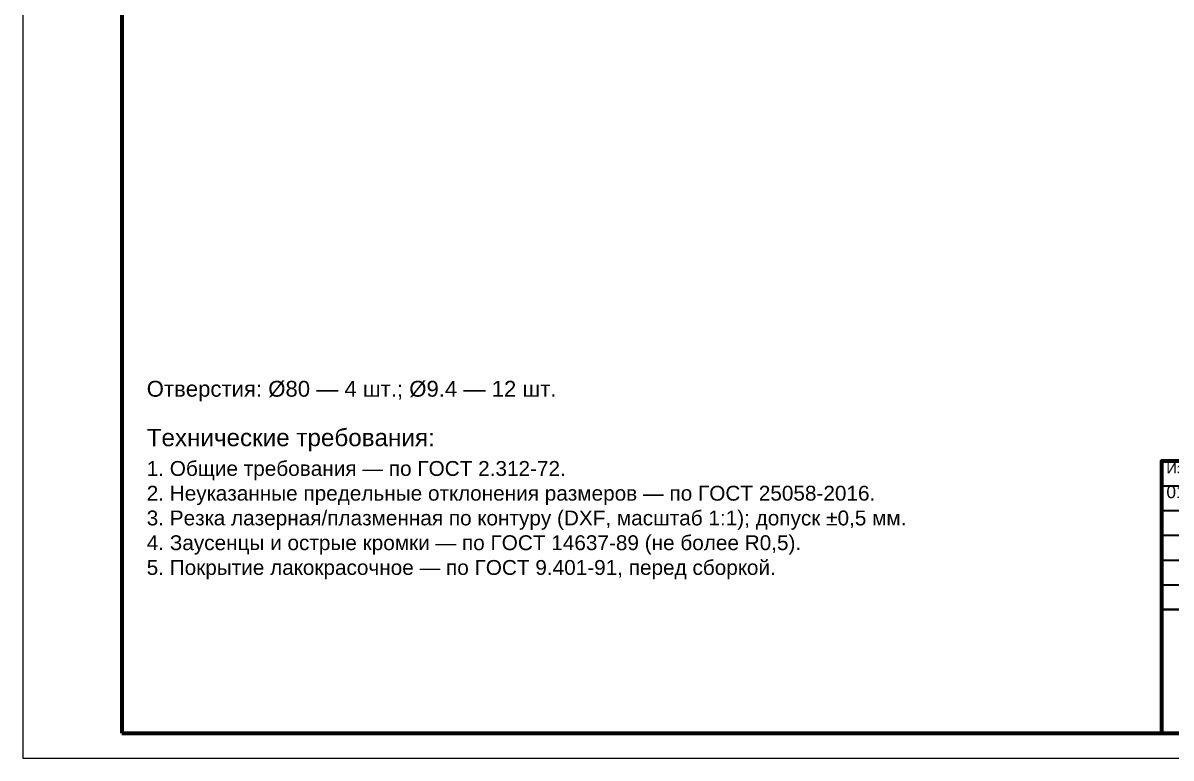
# Model space of a CAD drawing. Header units: millimetres. Extents: x 0 to 420, y 0 to 297.
# Drawn here: x 0 to 231.9, y 0 to 148.5 of the extents above; entities that cross this region are included whole.
import ezdxf

# ---------------------------------------------------------------- set-up
doc = ezdxf.new("R2010")
doc.units = ezdxf.units.MM
doc.styles.add('GOST', font='Arial')

msp = doc.modelspace()

# ---------------------------------------------------------------- linework, layer by layer
at = {"color": 7, "lineweight": 35}
for p, q in [((230, 55), (278, 55)), ((230, 50), (278, 50)), ((230, 45), (278, 45)), ((230, 40), (278, 40)), ((230, 35), (278, 35)), ((230, 30), (278, 30))]:
    msp.add_line(p, q, dxfattribs=at)
at = {"color": 7, "lineweight": 25}
msp.add_lwpolyline([(0, 0), (420, 0), (420, 297), (0, 297)], close=True, dxfattribs=at)
at = {"color": 7, "lineweight": 70}
for points in [[(20, 5), (415, 5), (415, 292), (20, 292)], [(230, 5), (415, 5), (415, 60), (230, 60)]]:
    msp.add_lwpolyline(points, close=True, dxfattribs=at)
at = {"color": 7, "lineweight": 35}
msp.add_lwpolyline([(230, 5), (278, 5), (278, 30), (230, 30)], close=True, dxfattribs=at)

# ---------------------------------------------------------------- texts
at = {"color": 6, "style": 'GOST'}
msp.add_text('Отверстия: Ø80 — 4 шт.; Ø9.4 — 12 шт.', height=3.2, dxfattribs=at).set_placement((25, 73))
at = {"color": 3, "style": 'GOST'}
for s, height, p in [('Технические требования:', 3.5, (25, 63)), ('1. Общие требования — по ГОСТ 2.312-72.', 3, (25, 57)), ('Изм.', 2.1, (231, 57.5)), ('2. Неуказанные предельные отклонения размеров — по ГОСТ 25058-2016.', 3, (25, 52)), ('01', 2.5, (231, 52.5)), ('3. Резка лазерная/плазменная по контуру (DXF, масштаб 1:1); допуск ±0,5 мм.', 3, (25, 47)), ('4. Заусенцы и острые кромки — по ГОСТ 14637-89 (не более R0,5).', 3, (25, 42)), ('5. Покрытие лакокрасочное — по ГОСТ 9.401-91, перед сборкой.', 3, (25, 37))]:
    msp.add_text(s, height=height, dxfattribs=at).set_placement(p)

doc.saveas('drawing.dxf')
